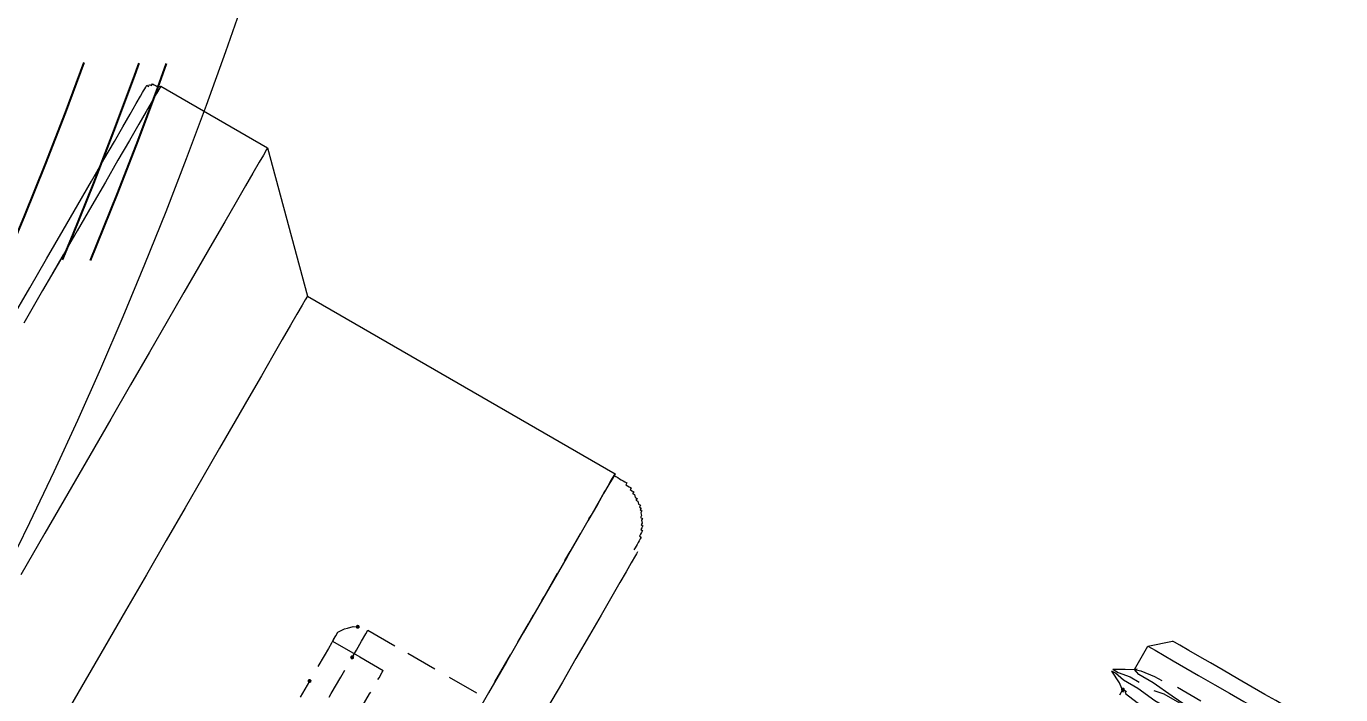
# Model space of a CAD drawing. Header units: millimetres. Extents: x 89051 to 218395, y -330386 to -125649.
# Drawn here: x 90712.8 to 90788.9, y -128610.7 to -128571.9 of the extents above; entities that cross this region are included whole.
import ezdxf

# ---------------------------------------------------------------- set-up
doc = ezdxf.new("R2010")
doc.units = ezdxf.units.MM
doc.header["$LTSCALE"] = 13
for name, pattern in [('1 实线', [0]), ('ACAD_ISO03W100', [1.18, 0.47, -0.71]), ('CENTER', [50.8, 31.75, -6.35, 6.35, -6.35])]:
    doc.linetypes.add(name, pattern=pattern)
doc.layers.get('0').update_dxf_attribs({"color": 1, "linetype": 'CENTER'})
doc.layers.add('C00-00-00', color=7, linetype='Continuous')
doc.layers.add('粗实线', color=4, linetype='Continuous')
doc.layers.add('标注、文本', color=3, linetype='Continuous', lineweight=25)
doc.styles.get("Standard").update_dxf_attribs({"font": 'gbenor.shx', "bigfont": 'gbcbig.shx'})
doc.dimstyles.new('1-15', dxfattribs={"dimscale": 20, "dimtxt": 3.5, "dimasz": 2, "dimexe": 1.5, "dimexo": 0.5, "dimgap": 0.5, "dimtad": 1, "dimtoh": 1, "dimdec": 1, "dimdsep": 46, "dimtxsty": 'Standard', "dimcen": 2.5, "dimclrd": 3, "dimclre": 3, "dimclrt": 3, "dimadec": 0, "dimazin": 2, "dimtfac": 1, "dimtdec": 1, "dimtmove": 0, "dimatfit": 2, "dimfxl": 1, "dimarcsym": 0})

# ---------------------------------------------------------------- blocks, each defined once
blk = doc.blocks.new('225635')
at = {"layer": 'C00-00-00'}
h = blk.add_hatch(color=256, dxfattribs=at)
h.dxf.hatch_style = 2
h.paths.add_polyline_path([(72511.501, -125567.504), (72511.416, -125567.539), (72511.38, -125567.625), (72511.416, -125567.71), (72511.501, -125567.746), (72511.587, -125567.71), (72511.622, -125567.625), (72511.587, -125567.539)])
h = blk.add_hatch(color=256, dxfattribs=at)
h.dxf.hatch_style = 2
h.paths.add_polyline_path([(72471.327, -125586.502), (72471.241, -125586.538), (72471.206, -125586.623), (72471.241, -125586.708), (72471.327, -125586.744), (72471.412, -125586.708), (72471.448, -125586.623), (72471.412, -125586.538)])
h = blk.add_hatch(color=256, dxfattribs=at)
h.dxf.hatch_style = 2
h.paths.add_polyline_path([(72471.932, -125588.196), (72471.846, -125588.232), (72471.811, -125588.317), (72471.846, -125588.403), (72471.932, -125588.438), (72472.017, -125588.403), (72472.053, -125588.317), (72472.017, -125588.232)])
h = blk.add_hatch(color=256, dxfattribs=at)
h.dxf.hatch_style = 2
h.paths.add_polyline_path([(72470.48, -125590.616), (72470.394, -125590.652), (72470.359, -125590.737), (72470.394, -125590.823), (72470.48, -125590.858), (72470.565, -125590.823), (72470.601, -125590.737), (72470.565, -125590.652)])
at = {"layer": 'C00-00-00', "lineweight": 15}
for points in [[(72511.501, -125564.721), (72512.59, -125563.753)], [(72516.947, -125563.753), (72515.979, -125563.753), (72515.132, -125563.753), (72514.406, -125563.753), (72513.679, -125563.753), (72513.074, -125563.753), (72512.711, -125563.753), (72512.59, -125563.753)], [(72521.303, -125563.753), (72521.182, -125563.753), (72520.698, -125563.753), (72520.214, -125563.753), (72519.488, -125563.753), (72518.762, -125563.753), (72517.915, -125563.753), (72516.947, -125563.753)], [(72511.501, -125566.294), (72511.501, -125564.721)], [(72511.501, -125564.721), (72511.743, -125564.721), (72511.985, -125564.721), (72512.59, -125564.721), (72513.195, -125564.721), (72514.043, -125564.721), (72514.89, -125564.721), (72515.979, -125564.721), (72516.947, -125564.721)], [(72516.947, -125564.721), (72517.915, -125564.721), (72519.004, -125564.721), (72519.851, -125564.721), (72520.698, -125564.721), (72521.303, -125564.721), (72521.908, -125564.721), (72522.15, -125564.721), (72522.392, -125564.721)], [(72445.068, -125565.931), (72445.068, -125565.81), (72445.068, -125565.689), (72445.068, -125565.568), (72445.189, -125565.568), (72445.189, -125565.447), (72445.31, -125565.447), (72445.31, -125565.326), (72445.431, -125565.326), (72445.552, -125565.326), (72445.673, -125565.326), (72445.794, -125565.205)], [(72445.794, -125565.205), (72452.934, -125565.205)], [(72445.794, -125565.205), (72445.794, -125565.326), (72445.794, -125565.689), (72445.794, -125566.173), (72445.794, -125566.899), (72445.794, -125567.746), (72445.794, -125568.835), (72445.794, -125570.166), (72445.794, -125571.618), (72445.794, -125573.191), (72445.794, -125574.885), (72445.794, -125576.821), (72445.794, -125578.878), (72445.794, -125581.057)], [(72445.794, -125565.931), (72445.794, -125565.568)], [(72452.934, -125565.205), (72459.226, -125571.497)], [(72452.934, -125565.205), (72452.934, -125565.326), (72452.934, -125565.689), (72452.934, -125566.173), (72452.934, -125566.899), (72452.934, -125567.746), (72452.934, -125568.835), (72452.934, -125570.166), (72452.934, -125571.618), (72452.934, -125573.191), (72452.934, -125574.885), (72452.934, -125576.821), (72452.934, -125578.878), (72452.934, -125581.057), (72452.934, -125583.356), (72452.934, -125585.776), (72452.934, -125588.317), (72452.934, -125590.979), (72452.934, -125593.762)], [(72445.068, -125581.299), (72445.068, -125579.12), (72445.068, -125577.184), (72445.068, -125575.248), (72445.068, -125573.554), (72445.068, -125571.981), (72445.068, -125570.529), (72445.068, -125569.319), (72445.068, -125568.351), (72445.068, -125567.504), (72445.068, -125566.778), (72445.068, -125566.294), (72445.068, -125566.052), (72445.068, -125565.931)], [(72510.412, -125566.899), (72511.017, -125566.536), (72511.501, -125566.294)], [(72511.501, -125566.294), (72511.864, -125566.173)], [(72511.501, -125566.294), (72511.622, -125566.173)], [(72522.271, -125567.141), (72521.908, -125567.02), (72520.819, -125566.899), (72519.367, -125566.778), (72517.673, -125566.778), (72515.858, -125566.657), (72514.164, -125566.536), (72512.832, -125566.415), (72511.864, -125566.415), (72511.501, -125566.294)], [(72511.864, -125566.173), (72512.711, -125566.052)], [(72512.711, -125566.052), (72513.195, -125566.052)], [(72513.074, -125566.778), (72513.679, -125566.657)], [(72513.679, -125566.657), (72514.89, -125566.657)], [(72514.164, -125565.931), (72515.737, -125565.931)], [(72510.412, -125566.899), (72510.775, -125566.899)], [(72511.622, -125567.746), (72511.138, -125567.383), (72510.412, -125567.02)], [(72523.481, -125567.867), (72523.481, -125567.746), (72523.239, -125567.746), (72522.634, -125567.625), (72521.666, -125567.625), (72520.456, -125567.504), (72519.125, -125567.504), (72517.673, -125567.383), (72516.221, -125567.383), (72514.769, -125567.262), (72513.437, -125567.262), (72512.227, -125567.141), (72511.259, -125567.141), (72510.654, -125567.02), (72510.412, -125567.02)], [(72510.775, -125566.899), (72511.501, -125566.778)], [(72511.501, -125566.778), (72512.106, -125566.778)], [(72511.501, -125567.625), (72511.622, -125567.625)], [(72511.501, -125567.988), (72511.501, -125567.625)], [(72511.622, -125567.625), (72511.743, -125567.625)], [(72511.622, -125567.625), (72511.743, -125567.746), (72512.59, -125567.867), (72513.8, -125567.867), (72515.495, -125567.988), (72517.31, -125568.109), (72519.004, -125568.23), (72520.577, -125568.351), (72521.666, -125568.351), (72522.271, -125568.472)], [(72459.226, -125571.497), (72479.797, -125571.497)], [(72459.226, -125571.497), (72459.226, -125571.739), (72459.226, -125572.102), (72459.226, -125572.707), (72459.226, -125573.433), (72459.226, -125574.401), (72459.226, -125575.49), (72459.226, -125576.821), (72459.226, -125578.273), (72459.226, -125579.847), (72459.226, -125581.662), (72459.226, -125583.598), (72459.226, -125585.655), (72459.226, -125587.833), (72459.226, -125590.132), (72459.226, -125592.552), (72459.226, -125594.972), (72459.226, -125597.635), (72459.226, -125600.176), (72459.226, -125602.959), (72459.226, -125605.621), (72459.226, -125608.404), (72459.226, -125611.188)], [(72479.797, -125571.618), (72479.797, -125571.497)], [(72479.797, -125571.497), (72479.797, -125571.618), (72479.918, -125571.618), (72480.039, -125571.618), (72480.16, -125571.618), (72480.281, -125571.618), (72480.402, -125571.618), (72480.523, -125571.618), (72480.644, -125571.618), (72480.644, -125571.739), (72480.765, -125571.739), (72480.886, -125571.739), (72481.007, -125571.739), (72481.007, -125571.86), (72481.128, -125571.86), (72481.249, -125571.86), (72481.249, -125571.981), (72481.37, -125571.981), (72481.491, -125572.102), (72481.612, -125572.102), (72481.612, -125572.223), (72481.733, -125572.223), (72481.854, -125572.344), (72481.975, -125572.344), (72481.975, -125572.465), (72482.097, -125572.465), (72482.097, -125572.586), (72482.218, -125572.586), (72482.218, -125572.707), (72482.339, -125572.828), (72482.339, -125572.949), (72482.46, -125572.949), (72482.46, -125573.07), (72482.581, -125573.191), (72482.581, -125573.312), (72482.702, -125573.312), (72482.702, -125573.433), (72482.702, -125573.554), (72482.823, -125573.554), (72482.823, -125573.675), (72482.823, -125573.796), (72482.823, -125573.917), (72482.944, -125573.917), (72482.944, -125574.038), (72482.944, -125574.159), (72482.944, -125574.28), (72482.944, -125574.401), (72482.944, -125574.522), (72482.944, -125574.643), (72482.944, -125574.764)], [(72479.797, -125571.497), (72479.797, -125571.739), (72479.797, -125572.223), (72479.797, -125572.828), (72479.797, -125573.554), (72479.797, -125574.643), (72479.797, -125575.732), (72479.797, -125577.063), (72479.797, -125578.636), (72479.797, -125580.331), (72479.797, -125582.146), (72479.797, -125584.082), (72479.797, -125586.139), (72479.797, -125588.438), (72479.797, -125590.737), (72479.797, -125593.157), (72479.797, -125595.699), (72479.797, -125598.361), (72479.797, -125601.023)], [(72479.797, -125571.981), (72479.797, -125571.618)], [(72479.797, -125572.586), (72479.797, -125571.981)], [(72479.797, -125572.707), (72479.797, -125572.586)], [(72479.797, -125573.312), (72479.797, -125572.707)], [(72479.797, -125574.28), (72479.797, -125573.312)], [(72479.797, -125574.522), (72479.797, -125574.28)], [(72483.186, -125574.764), (72483.186, -125574.885), (72483.186, -125575.006), (72483.186, -125575.49), (72483.186, -125576.095), (72483.186, -125576.821), (72483.186, -125577.91), (72483.186, -125578.999), (72483.186, -125580.331), (72483.186, -125581.904), (72483.186, -125583.477), (72483.186, -125585.292), (72483.186, -125587.228), (72483.186, -125589.406), (72483.186, -125591.584), (72483.186, -125593.883), (72483.186, -125596.183), (72483.186, -125598.724), (72483.186, -125601.265)], [(72479.797, -125576.7), (72479.797, -125575.49)], [(72445.794, -125577.789), (72445.794, -125576.458)], [(72479.797, -125577.305), (72479.797, -125576.7)], [(72479.797, -125579.726), (72479.797, -125578.152)], [(72479.797, -125579.968), (72479.797, -125579.726)], [(72479.797, -125581.541), (72479.797, -125580.936)], [(72479.797, -125582.751), (72479.797, -125581.541)], [(72479.797, -125585.413), (72479.797, -125583.598)], [(72470.48, -125587.47), (72470.722, -125587.107)], [(72470.722, -125587.107), (72470.843, -125586.986)], [(72470.843, -125586.986), (72471.085, -125586.744)], [(72471.085, -125586.744), (72471.327, -125586.623)], [(72471.932, -125586.502), (72473.747, -125586.502)], [(72471.932, -125586.744), (72471.932, -125586.502)], [(72471.932, -125587.228), (72471.932, -125586.744)], [(72474.594, -125586.502), (72476.409, -125586.502)], [(72477.377, -125586.502), (72479.192, -125586.502)], [(72470.48, -125587.712), (72470.48, -125587.47)], [(72470.48, -125587.954), (72470.48, -125587.712)], [(72470.48, -125587.954), (72470.48, -125588.075)], [(72471.932, -125587.833), (72471.932, -125587.228)], [(72471.932, -125588.317), (72471.932, -125587.833)], [(72470.48, -125588.075), (72470.48, -125588.196)], [(72470.48, -125588.075), (72472.295, -125588.075)], [(72470.48, -125588.196), (72470.48, -125588.559)], [(72470.48, -125588.559), (72470.48, -125589.043)], [(72472.295, -125588.075), (72473.868, -125588.075)], [(72473.868, -125588.196), (72473.868, -125588.075)], [(72473.868, -125588.559), (72473.868, -125588.196)], [(72473.868, -125588.68), (72473.868, -125588.559)], [(72470.48, -125589.043), (72470.48, -125589.769)], [(72471.932, -125589.648), (72471.932, -125589.164)], [(72471.932, -125590.737), (72471.932, -125589.648)], [(72473.868, -125589.648), (72473.868, -125589.527)], [(72473.868, -125590.495), (72473.868, -125589.648)], [(72470.48, -125590.737), (72470.48, -125591.826)], [(72471.932, -125590.979), (72471.932, -125590.737)]]:
    blk.add_lwpolyline(points, dxfattribs=at)
blk = doc.blocks.new('*D521')
at = {"layer": 'Defpoints', "color": 0, "transparency": 16777216}
for p in [(90825.933, -128478.793), (90100.617, -128524.753), (90825.933, -129106.326)]:
    blk.add_point(p, dxfattribs=at)
at = {"layer": '标注、文本', "color": 3, "lineweight": -2, "transparency": 16777216}
for p, q in [((90825.933, -128488.793), (90825.933, -129136.326)), ((90100.617, -128534.753), (90100.617, -129136.326)), ((90140.617, -129106.326), (90785.933, -129106.326))]:
    blk.add_line(p, q, dxfattribs=at)
at = {"layer": '标注、文本', "color": 3, "transparency": 16777216}
for points in [[(90140.617, -129099.66), (90140.617, -129112.993), (90100.617, -129106.326)], [(90785.933, -129099.66), (90785.933, -129112.993), (90825.933, -129106.326)]]:
    blk.add_solid(points, dxfattribs=at)
at = {"layer": '标注、文本', "color": 3, "transparency": 16777216, "insert": (90463.275, -129061.326), "char_height": 70, "attachment_point": 5}
blk.add_mtext('725', dxfattribs=at)
blk = doc.blocks.new('*D528')
at = {"layer": 'Defpoints', "color": 0, "transparency": 16777216}
for p in [(90705.914, -128483.876), (90845.014, -128483.876), (90674.312, -128601.817), (90920.56, -128647.855), (90794.776, -128671.367)]:
    blk.add_point(p, dxfattribs=at)
at = {"layer": '标注、文本', "color": 3, "lineweight": -2, "transparency": 16777216}
for p, q in [((90855.014, -128483.876), (90979.474, -128483.876)), ((90803.436, -128676.367), (90911.222, -128738.597))]:
    blk.add_line(p, q, dxfattribs=at)
blk.add_arc((90470.031, -128483.876), 479.443, 334.78158, 355.21842, dxfattribs=at)
at = {"layer": '标注、文本', "color": 3, "transparency": 16777216}
for points in [[(90941.144, -128523.563), (90954.466, -128524.119), (90949.474, -128483.876)], [(90909.686, -128691.242), (90897.871, -128685.062), (90885.241, -128723.597)]]:
    blk.add_solid(points, dxfattribs=at)
at = {"layer": '标注、文本', "color": 3, "transparency": 16777216, "insert": (90889.671, -128596.318), "char_height": 70, "attachment_point": 5, "rotation": 75}
blk.add_mtext('30°', dxfattribs=at)

msp = doc.modelspace()

# ---------------------------------------------------------------- linework, layer by layer
at = {"color": 7, "linetype": '1 实线', "lineweight": 0}
msp.add_circle((90470.031, -128483.876), 269.5, dxfattribs=at)
at = {"layer": '粗实线', "color": 2, "linetype": 'ACAD_ISO03W100', "ltscale": 2}
for radius in [266.5, 265, 262]:
    msp.add_circle((90470.031, -128483.876), radius, dxfattribs=at)

# ---------------------------------------------------------------- block references
at = {"layer": '标注、文本', "rotation": 329.9999999999999}
msp.add_blockref('225635', (90763.254, 16390.138), dxfattribs=at)

# ---------------------------------------------------------------- dimensions: what is measured, and where the dimension line sits
at = {"layer": '标注、文本'}
dim = msp.add_linear_dim(base=(90825.933, -129106.326), p1=(90100.617, -128524.753), p2=(90825.933, -128478.793), text='725', dimstyle='1-15', dxfattribs=at)
dim.commit()
dim.dimension.update_dxf_attribs({"geometry": '*D521', "text_midpoint": (90463.275, -129061.326)})
dim = msp.add_angular_dim_2l(base=(90920.56, -128647.855), line1=((90674.312, -128601.817), (90794.776, -128671.367)), line2=((90705.914, -128483.876), (90845.014, -128483.876)), dimstyle='1-15', dxfattribs=at)
dim.commit()
dim.dimension.update_dxf_attribs({"geometry": '*D528', "text_midpoint": (90889.671, -128596.318)})

doc.saveas('drawing.dxf')
